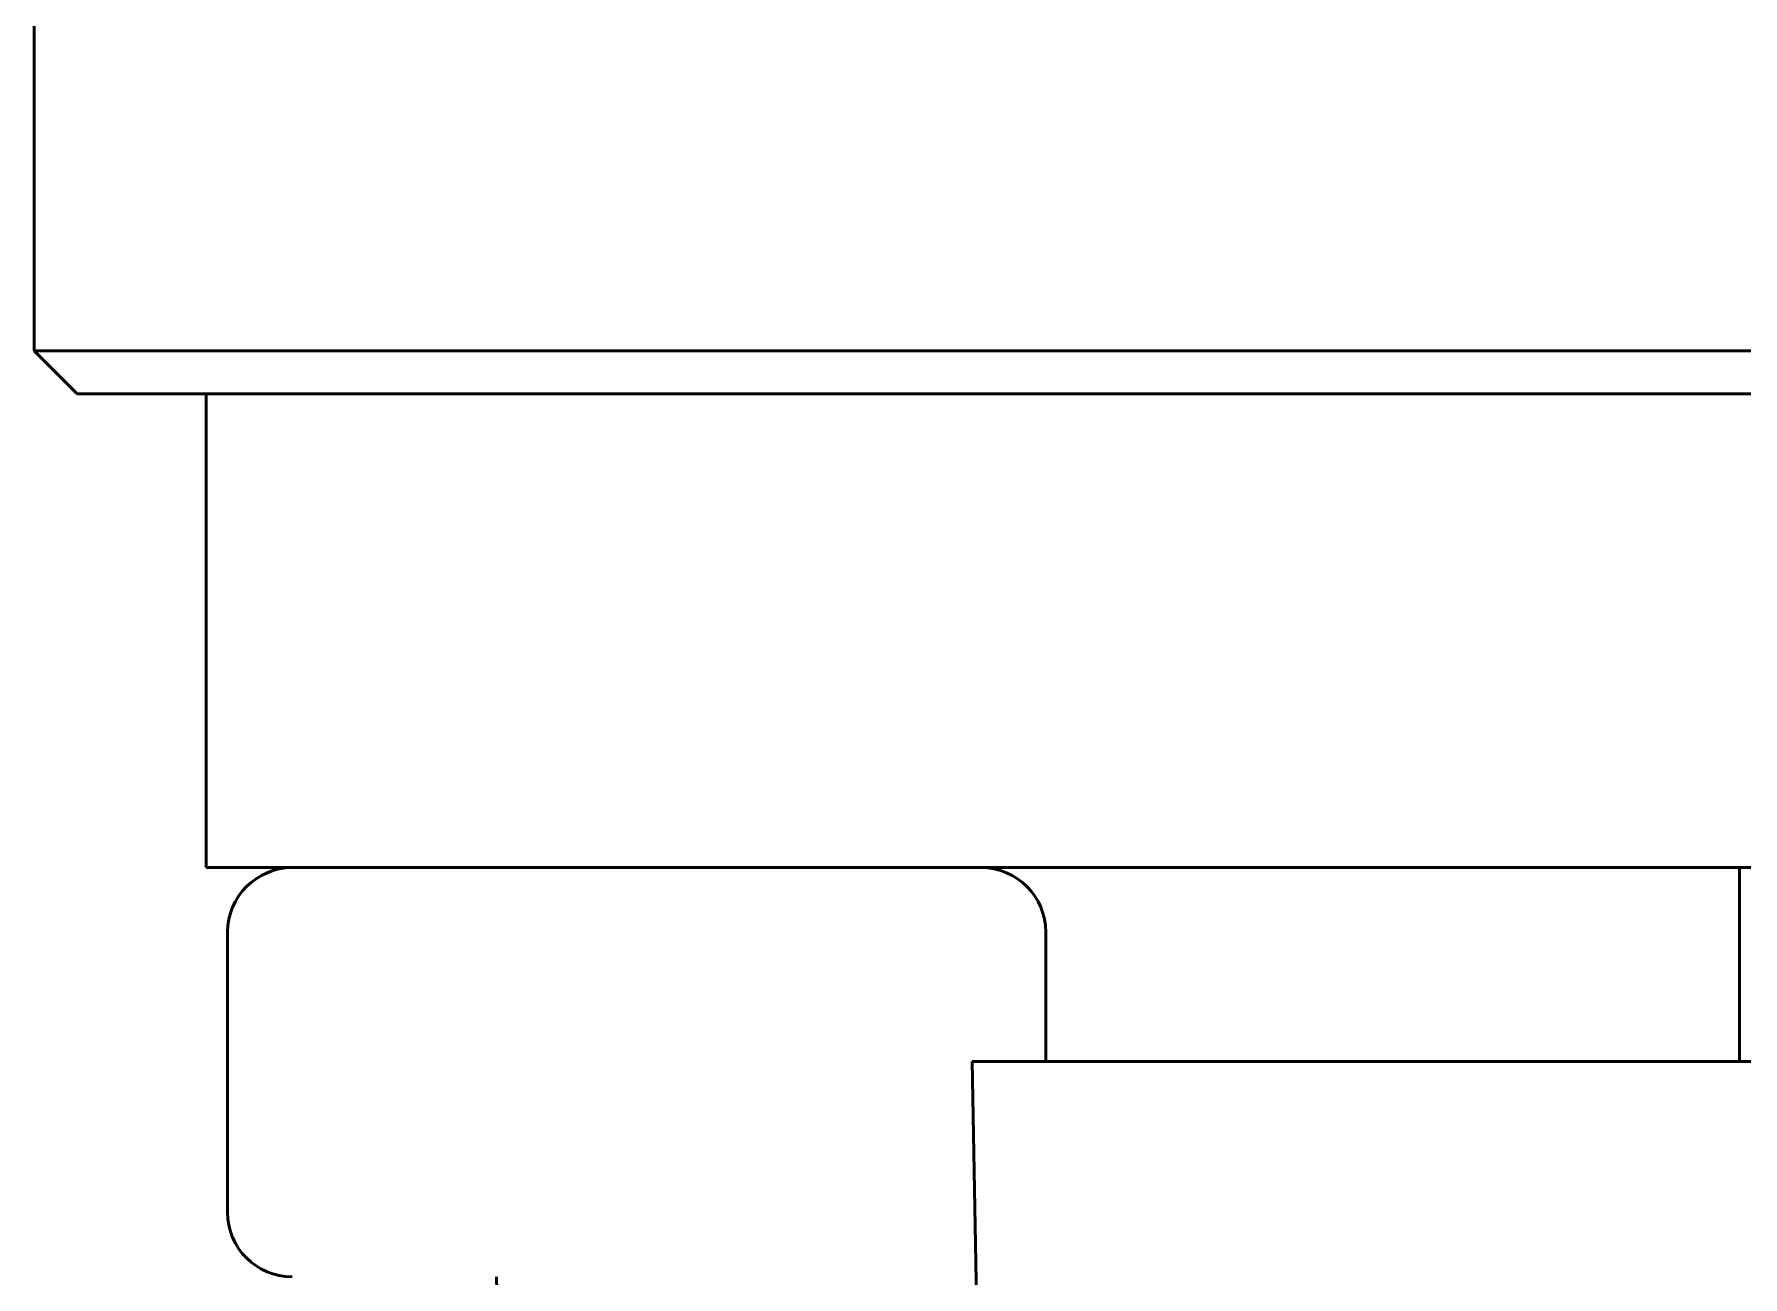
# Paper-space layout 'Layout1' of a CAD drawing. Header units: millimetres. Extents: x 69 to 348, y 30 to 269.
# Drawn here: x 68.91 to 84.77, y 148.23 to 159.77 of the extents above; entities that cross this region are included whole.
import ezdxf

# ---------------------------------------------------------------- set-up
doc = ezdxf.new("R2010")
doc.units = ezdxf.units.MM
doc.layers.add('170', color=7, linetype='Continuous', true_color=0xffffff)

psp = doc.layouts.get("Layout1")

# ---------------------------------------------------------------- linework, layer by layer
at = {"layer": '170', "color": 155, "linetype": 'Continuous', "lineweight": 50}
for p, q in [((68.905, 160.445), (68.905, 156.829)), ((68.905, 156.829), (69.305, 156.429)), ((70.501, 156.429), (70.501, 152.029)), ((93.235, 152.029), (74.603, 152.029)), ((84.744, 150.229), (84.744, 152.029)), ((70.701, 151.429), (70.701, 148.829)), ((78.301, 150.229), (78.301, 151.429)), ((77.667, 147.429), (77.615, 150.229)), ((73.2, 148.229), (73.22, 147.429))]:
    psp.add_line(p, q, dxfattribs=at)
for centre, start, end in [((71.301, 151.429), 90, 180), ((77.701, 151.429), 0, 90), ((71.301, 148.829), 180, 270)]:
    psp.add_arc(centre, 0.6, start, end, dxfattribs=at)
for points, knots in [([(68.905, 156.829), (69.328, 156.829), (69.853, 156.829), (71.503, 156.829), (73.899, 156.829), (76.949, 156.829), (78.683, 156.829), (82.487, 156.829), (86.614, 156.829), (88.749, 156.829), (93.062, 156.829), (97.291, 156.829), (101.276, 156.829), (103.128, 156.829), (106.461, 156.829), (109.197, 156.829), (110.307, 156.829), (111.958, 156.829), (112.799, 156.829), (112.905, 156.829)], [0, 0, 0.009613, 0.021538, 0.059051, 0.113509, 0.182818, 0.222229, 0.308671, 0.402466, 0.451001, 0.549015, 0.645146, 0.735699, 0.777784, 0.853551, 0.915731, 0.940957, 0.978467, 0.997591, 1, 1]), ([(70.501, 156.429), (69.84, 156.429), (69.305, 156.429)], [0, 0, 0.553161, 1, 1]), ([(71.029, 156.429), (72.539, 156.429), (74.603, 156.429)], [0, 0, 0.422383, 1, 1]), ([(112.505, 156.429), (112.087, 156.429), (110.85, 156.429), (108.841, 156.429), (106.138, 156.429), (102.845, 156.429), (99.091, 156.429), (97.086, 156.429), (92.915, 156.429), (88.667, 156.429), (84.505, 156.429), (80.591, 156.429), (78.774, 156.429), (75.511, 156.429), (74.095, 156.429)], [0, 0, 0.010882, 0.043098, 0.095403, 0.165774, 0.251487, 0.349226, 0.401439, 0.510023, 0.620631, 0.728985, 0.830893, 0.878183, 0.963148, 1, 1]), ([(74.603, 152.029), (73.536, 152.029), (71.682, 152.029), (71.029, 152.029)], [0, 0, 0.29852, 0.817194, 1, 1]), ([(86.604, 150.229), (84.595, 150.229), (80.846, 150.229), (77.615, 150.229)], [0, 0, 0.223521, 0.640503, 1, 1])]:
    psp.add_open_spline(points, degree=1, knots=knots, dxfattribs=at)
for points in [[(70.501, 156.429), (71.029, 156.429)], [(71.029, 152.029), (70.501, 152.029)]]:
    psp.add_open_spline(points, degree=1, dxfattribs=at)

doc.saveas('drawing.dxf')
